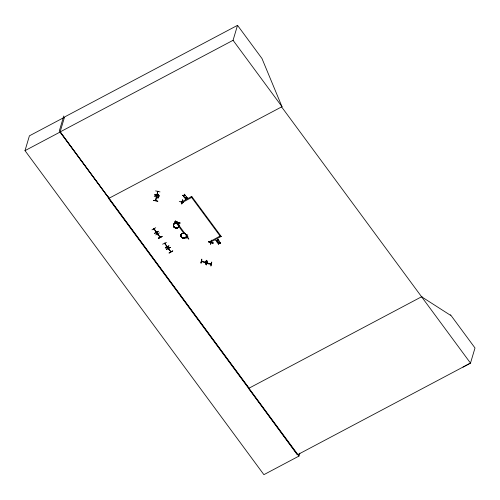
<?xml version="1.0" encoding="UTF-8"?>
<svg xmlns="http://www.w3.org/2000/svg" width="500" height="500" viewBox="0 0 500 500"><rect width="100%" height="100%" fill="white"/><g stroke="black" fill="none" stroke-linecap="round" stroke-linejoin="round"><path stroke-width="0.75" d="M155.694 200.069L155.525 200.656L155.819 200.375M156.438 196.625L156.281 197.262L156.375 196.838M156.275 197.206L156.55 196.894M157.894 191.625L157.594 191.856L157.769 191.231M177.113 221.844L177.031 222.194M181.269 202.294L181.456 201.7M181.769 201.513L181.45 202.381L181.569 201.975M206.713 262.675L206.438 263.012L206.506 262.638M211.025 242.525L210.931 242.95L210.869 242.488M157.244 232.8L157.113 233M168.012 247.419L168.038 247.75L167.669 247.5M176.75 222.825L176.4 223.019L176.794 222.812M187.075 237.444L187.544 237.369M187.219 237.562L187.362 237.269M154.25 196.275L158.713 197.169M155.581 190.881L160.012 191.919M179.275 201.344L183.681 202.475M208.75 241.912L213.175 242.975M153.369 200.362C155.538 200.006 162.45 202.638 153.369 200.344M154.694 194.969C158.875 194.688 162.431 197.162 154.7 194.95M155.544 200.619L156.344 196.887M157.706 191.444L156.875 195.281L157.025 194.675M157.675 191.494L157.056 195.269M201.663 259.25L201.081 263.025M201.906 259.194L201 263.119L201.637 259.256M205.975 262L205.387 262.231L205.912 262.219M205.725 264.244L206.35 260.244L205.525 264.175M206.244 264.85L207.044 261.031M206.462 264.919L207.319 260.963M210.931 263.85L210.994 263.637M211.3 263.706L211.194 264.137L206.988 262.938M210.894 265.969L211.756 262.013L210.956 265.856M158.575 194.331L157.963 198.106M157.938 198.231L158.55 194.344M158.919 196.213L158.4 196.231M158.85 196.088L158.787 196.306M174.825 221.944C180.863 223.188 180.675 223.769 174.775 222.144C178.663 222.037 185.181 224.519 174.856 221.812M181.306 202.306L181.55 202.044M181.65 203.85L182.544 199.894L181.713 203.731M181.694 203.837L182.569 200.019M181.894 203.894L182.75 200.069M186.85 238.525L187.744 234.575M187.806 236.438L187.787 236.669M208.738 241.969L213.156 243.044L208.775 241.825M208.756 263.456C194.587 260 218.169 266.225 204.338 262.375M210.681 241.812L210.525 242.225L211.006 242.169M210.562 244.144L211.456 240.194L210.6 244.025M211.481 240.206L210.625 244.031M174.781 222.125L179.206 223.181M208.719 263.606L204.294 262.538M299.85 453.119L298.969 456.081L263.9 474.663L25 150.644L29.413 135.831L64.481 117.25M63.769 116.006L59.387 130.694L109.012 198.269L108.413 196.844M25 150.644L60.069 132.062L64.569 116.975L237.525 25.337L261.975 58.506L281.969 106.638L281.562 106.856L470.494 363.1L463.006 367.131M157.762 191.906L157.919 191.262M155.519 200.581L155.662 200.106M156.438 197.3L156.594 196.656M157.175 194.713L157.094 195.244M155.85 200.106L155.7 200.706L155.631 200.287M155.887 200.156L155.7 200.706L156.531 196.962M158.35 196.381L158.488 196.044L158.356 196.406L158.794 196.488M151.975 229.819L155.731 227.725M154.169 229.094L153.831 228.656M156.506 232.037L153.963 228.588M153.8 228.95L154.056 228.637M154.05 229.256L154.231 228.875M154.662 233.45L158.287 231.213M155.556 231.537L157.919 235.087M156.306 232.044L156.125 231.762M156.25 231.694L156.062 232.019L156.319 231.706M156.494 231.944L156.287 232.325L153.794 228.906M155.725 234.906L159.406 232.869M156.919 232.919L156.8 233.212L157.219 232.994M157.581 233.738L157.8 234.338M157.531 234.044L157.713 233.669M158.412 238.531C163.231 234.425 163.4 237.056 158.312 238.244M162.025 236.419L158.319 238.269M160.056 237.131L159.869 236.844M160 236.775L159.812 237.106M160.1 237.156L157.544 233.988L160.244 237.031M167.244 246.525L167.037 246.906L164.581 243.231M164.713 243.169L167.256 246.619M164.806 243.219L164.8 243.831L164.981 243.456M166.425 242.381L162.6 244.213M165.269 247.856L169.031 245.769L165.413 248.044M167.056 246.625L166.875 246.337M166.812 246.6L167 246.269L166.806 246.556M182.656 195.263L183.919 195.688L182.619 195.387L184.056 195.306L184.606 194.206L184.769 194.594L184.606 194.206M175.487 220.994L178.219 224.35L175.525 220.869M191.625 197.444L181.663 202.881L181.219 202.025M167.744 247.906L167.994 247.381M181.612 201.925L182.069 201.831M183.475 196.544L183.669 196.806L183.956 195.569M182.019 201.988L182.156 201.65M182.619 195.387L184.056 195.306M168.331 248.319L170.85 251.737M168.725 248.694L168.281 248.625L168.463 248.25M184.213 195.719L185.669 195.644L184.213 195.719L183.669 196.806M185.631 195.769L184.312 195.463L185.669 195.644M168.525 248.881L168.731 248.544M176.531 222.769L176.406 222.594M176.287 222.881L176.663 222.456M168.881 249.469L168.65 249.694L166.137 246.213M184.275 197.625L185.706 197.544L184.275 197.625L184.475 197.906L185.606 197.806L184.312 197.506M177.262 221.881L177.138 222.481L176.988 222.094M170.175 247.463L166.331 249.294L170.206 247.375M184.75 233.031L183.975 233.6L177.237 224.206M169.019 252.938L172.775 250.844M185.125 198.781L185.319 199.044L185.606 197.806M177.181 224.394L177.963 223.825M187.319 197.881C183.463 197.438 188.3 198.719 187.119 197.606L185.963 197.7L187.281 198.006M186.262 196.444L185.669 197.669M249.037 388.188L60.106 131.938L233.062 40.306L237.525 25.337M170.575 251.45L170.806 251.713M170.706 251.381L170.75 251.588M191.131 196.775L220.588 236.725M181.163 202.206L191.856 196.388M187.356 236.331L187.7 236.825M187.35 236.725L187.463 236.312M187.694 236.8L187.769 236.388M188.756 239.044L186.294 235.531M201.55 260.95C201.188 261.562 204.925 263.094 205.894 261.938M201.65 260.931L201.513 261.331M201.956 261.006L201.844 261.438L201.994 261.056M221.312 236.344L210.619 242.162L210.181 241.306M210.562 241.894L210.575 242.219M210.987 241.887L210.781 242.869L211.119 242.4M210.775 242.913L211.069 241.95M210.931 242.95L211.088 242.306M205.588 261.869L205.519 262.1M206.737 262.45L206.612 263.05L206.775 262.5M206.95 263.131L207.056 262.706C206 264.062 211.469 264.356 211.388 263.769M213.156 243.044L208.781 241.756M207.3 263.212L207.362 262.775M215.969 240.444L217.231 240.869L215.931 240.562L217.362 240.487L217.919 239.387L218.075 239.769L217.919 239.387M216.781 241.719L216.975 241.981L217.269 240.744M215.931 240.562L217.362 240.487M218.981 240.819C215.119 240.375 219.956 241.656 218.775 240.544L217.625 240.637L218.944 240.944M210.938 263.663L210.888 264.044M217.581 242.806L219.019 242.725L217.581 242.806L217.787 243.081L218.919 242.987L217.619 242.681M220.094 236.05L210.125 241.488M218.438 243.962L218.631 244.225L218.919 242.987M219.569 241.625L218.981 242.85M220.631 243.062C216.775 242.613 221.606 243.9 220.425 242.781L219.275 242.881L220.594 243.188M170.912 251.881L168.394 248.469M177.156 222.413L177.056 222.025L176.956 222.362M184.019 195.431L184.575 194.331M183.706 196.681L184.25 195.6M185.319 199.044L185.906 197.838M217.325 240.606L217.881 239.506M216.975 241.981L217.562 240.775M218.631 244.225L219.213 243.019M184.312 195.463L184.8 194.469M185.963 197.7L186.456 196.706M217.625 240.637L218.113 239.644M219.275 242.881L219.762 241.887M168.837 249.569L166.287 246.131M187.294 236.55L187.7 236.625L187.394 236.55M166.35 246.012L168.863 249.488M201.531 261.181L205.863 262.206M154.55 233.287L158.275 231.337M158.269 238.356L162.037 236.3M170.225 247.394L166.35 249.294M169.163 253.113L172.763 250.963M421.994 296.55L248.631 388.4L297.394 454.806M156.981 233.312L157.262 233.137M188.8 239.006L186.275 235.45M154.738 194.775L159.169 195.819M158.425 196.262L158.869 196.369M421.587 296.769L450.419 315.244L450.544 314.812L475 347.981L470.494 363.1L297.538 454.731L108.606 198.487L282.006 106.681L233.062 40.306M191.8 196.575L221.256 236.525M177.906 224.006L184.694 233.219M60.069 132.062L298.969 456.081M181.306 237.006A2.844 2.45 16.6 0 0 186.169 237.031A2.844 2.45 16.6 0 0 183.412 233.294A2.844 2.45 16.6 0 0 181.306 237.006A2.831 2.438 16.6 0 0 186.15 237.019A2.831 2.438 16.6 0 0 183.412 233.306A2.831 2.438 16.6 0 0 181.319 237M181.344 236.906A2.837 2.438 16.6 0 0 186.181 236.931A2.837 2.438 16.6 0 0 183.438 233.206A2.837 2.438 16.6 0 0 181.344 236.906A2.831 2.438 16.6 0 0 186.181 236.925A2.831 2.438 16.6 0 0 183.438 233.212A2.831 2.438 16.6 0 0 181.344 236.9M173.863 226.831A2.844 2.45 16.6 0 0 178.725 226.85A2.844 2.45 16.6 0 0 175.969 223.113A2.844 2.45 16.6 0 0 173.863 226.831M173.881 226.788A2.837 2.438 16.6 0 0 178.725 226.812A2.837 2.438 16.6 0 0 175.975 223.088A2.837 2.438 16.6 0 0 173.881 226.788A2.831 2.438 16.6 0 0 178.719 226.812A2.831 2.438 16.6 0 0 175.975 223.094A2.831 2.438 16.6 0 0 173.881 226.788A2.825 2.431 16.6 0 0 178.713 226.806A2.825 2.431 16.6 0 0 175.981 223.1A2.825 2.431 16.6 0 0 173.888 226.781M173.856 226.881A2.831 2.438 16.6 0 0 178.688 226.9A2.831 2.438 16.6 0 0 175.95 223.188A2.831 2.438 16.6 0 0 173.856 226.881"/></g></svg>
